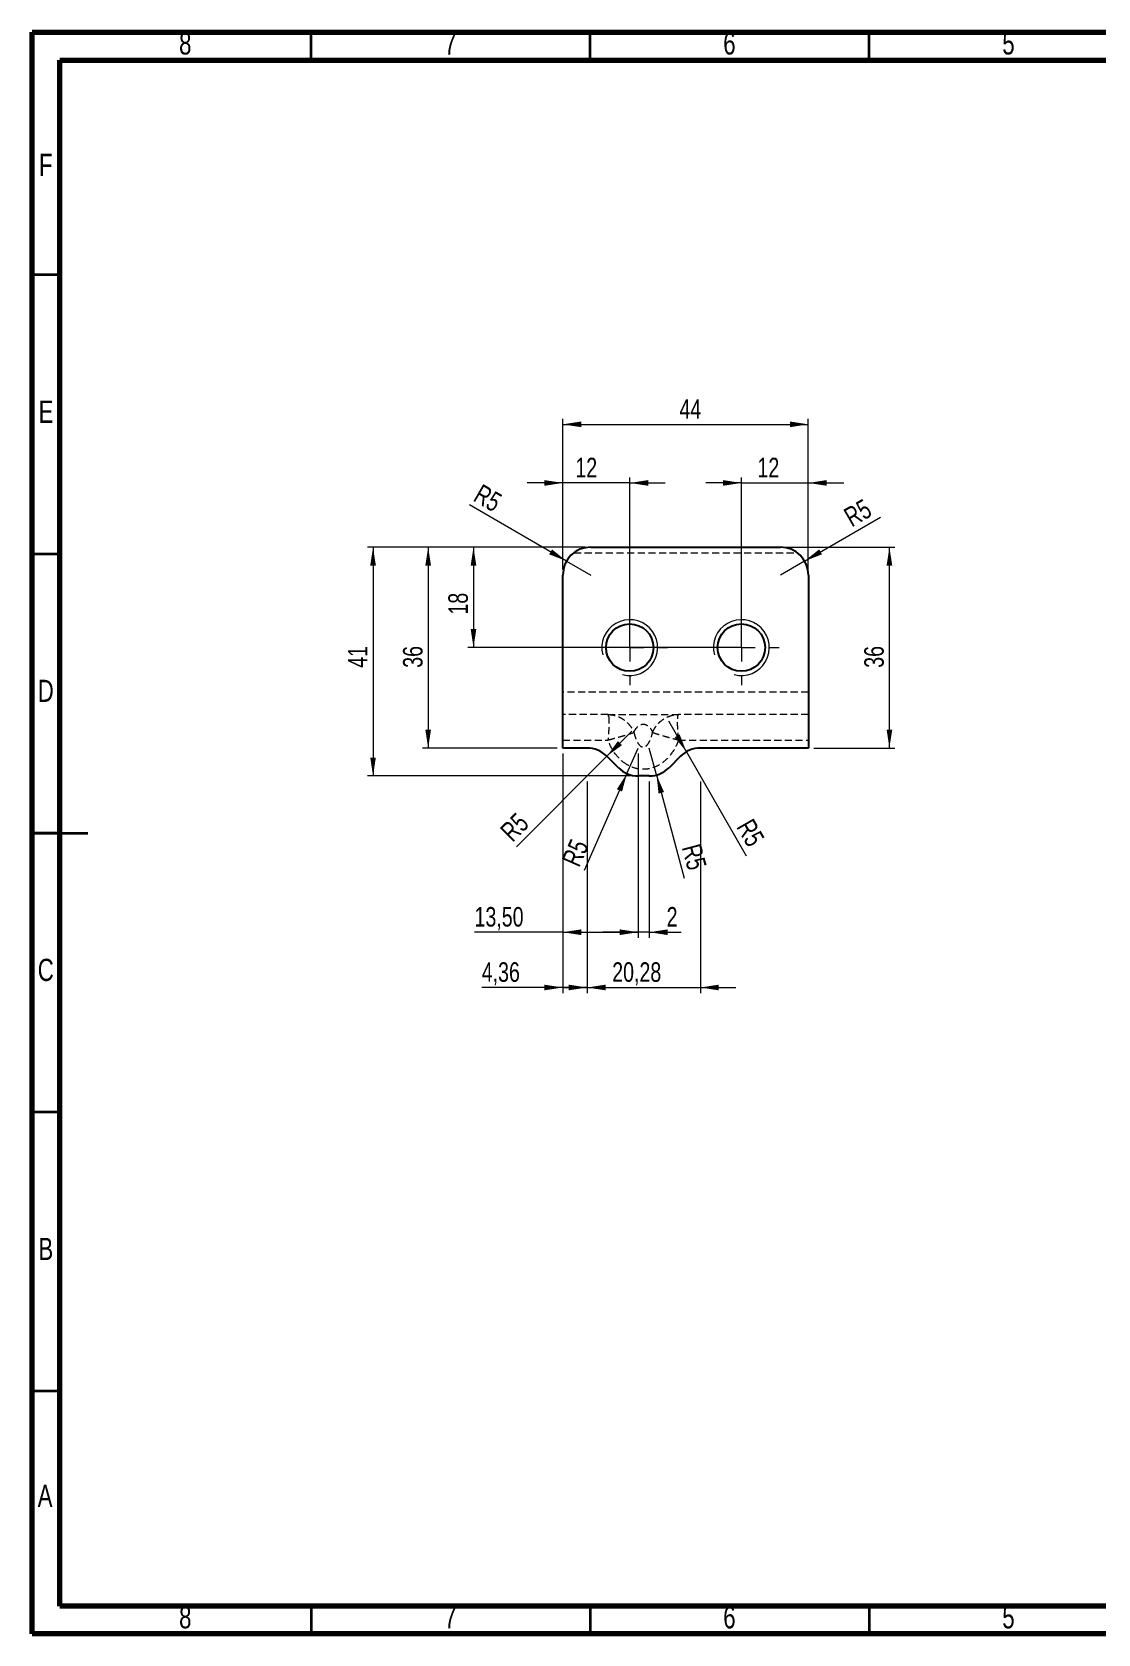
# Model space of a CAD drawing. Header units: millimetres. Extents: x 15 to 415, y 5 to 292.
# Drawn here: x 15 to 206, y 5 to 292 of the extents above; entities that cross this region are included whole.
import ezdxf

# ---------------------------------------------------------------- set-up
doc = ezdxf.new("R2010")
doc.units = ezdxf.units.MM
doc.linetypes.add('HIDDEN', pattern=[1.905, 1.27, -0.635])
doc.styles.add('SLDTEXTSTYLE0', font='TXT', dxfattribs={"width": 0.75})
doc.dimstyles.new('SLDDIMSTYLE0', dxfattribs={"dimtxt": 3.5, "dimasz": 3.302, "dimexe": 0, "dimexo": 0.0625, "dimgap": 0.875, "dimtad": 1, "dimrnd": 1e-09, "dimzin": 12, "dimdsep": 46, "dimtxsty": 'SLDTEXTSTYLE0', "dimsah": 1, "dimcen": 0, "dimadec": 0, "dimazin": 3, "dimtfac": 1, "dimtofl": 0, "dimtmove": 0, "dimatfit": 3, "dimfxl": 1, "dimfrac": 2, "dimtolj": 1, "dimtzin": 12, "dimarcsym": 0})
doc.dimstyles.new('SLDDIMSTYLE1', dxfattribs={"dimtxt": 3.5, "dimasz": 3.302, "dimexe": 0, "dimexo": 0.0625, "dimgap": 0.875, "dimtad": 1, "dimrnd": 1e-09, "dimzin": 12, "dimdsep": 46, "dimtxsty": 'SLDTEXTSTYLE0', "dimsah": 1, "dimcen": 0.09, "dimadec": 0, "dimazin": 3, "dimtfac": 1, "dimtofl": 0, "dimtmove": 0, "dimatfit": 3, "dimfxl": 1, "dimfrac": 2, "dimtolj": 1, "dimtzin": 12, "dimarcsym": 0})
doc.dimstyles.new('SLDDIMSTYLE2', dxfattribs={"dimtxt": 3.5, "dimasz": 3.302, "dimexe": 0, "dimexo": 0.0625, "dimgap": 0.875, "dimtad": 1, "dimrnd": 1e-09, "dimzin": 12, "dimdsep": 46, "dimtxsty": 'SLDTEXTSTYLE0', "dimsah": 1, "dimcen": 0.09, "dimadec": 0, "dimazin": 3, "dimtfac": 1, "dimtmove": 0, "dimatfit": 0, "dimfxl": 1, "dimfrac": 2, "dimtolj": 1, "dimtzin": 12, "dimarcsym": 0})
doc.dimstyles.new('SLDDIMSTYLE3', dxfattribs={"dimtxt": 3.5, "dimasz": 3.302, "dimexe": 0, "dimexo": 0.0625, "dimgap": 0.875, "dimtad": 1, "dimrnd": 1e-09, "dimzin": 12, "dimdsep": 46, "dimtxsty": 'SLDTEXTSTYLE0', "dimsah": 1, "dimcen": 0, "dimadec": 0, "dimazin": 3, "dimtfac": 1, "dimtofl": 0, "dimtmove": 1, "dimatfit": 3, "dimfxl": 1, "dimfrac": 2, "dimtolj": 1, "dimtzin": 12, "dimarcsym": 0})

# ---------------------------------------------------------------- blocks, each defined once
blk = doc.blocks.new('_D')
at = {"color": 7, "linetype": 'Continuous', "lineweight": 18}
for q in [(167.06, 205.11), (149.1, 194.74)]:
    blk.add_line((153.43, 197.24), q, dxfattribs=at)
blk.add_solid([(153.43, 197.24), (156.55, 198.45), (156.04, 199.33)], dxfattribs=at)
at = {"color": 7, "linetype": 'Continuous', "lineweight": 18, "insert": (160.13, 206.28), "char_height": 3.5, "attachment_point": 1, "rotation": 30, "style": 'SLDTEXTSTYLE0'}
blk.add_mtext('R5', dxfattribs=at)
blk = doc.blocks.new('_D_1')
at = {"color": 7, "linetype": 'Continuous', "lineweight": 18}
for q in [(93.36, 207.29), (115.1, 194.74)]:
    blk.add_line((110.77, 197.24), q, dxfattribs=at)
blk.add_solid([(110.77, 197.24), (108.17, 199.33), (107.66, 198.45)], dxfattribs=at)
at = {"color": 7, "linetype": 'Continuous', "lineweight": 18, "insert": (95.61, 211.18), "char_height": 3.5, "attachment_point": 1, "rotation": 330, "style": 'SLDTEXTSTYLE0'}
blk.add_mtext('R5', dxfattribs=at)
blk = doc.blocks.new('_D_2')
at = {"color": 7, "linetype": 'Continuous', "lineweight": 18}
for p, q in [((110.1, 195.74), (110.1, 222.74)), ((110.1, 221.74), (154.1, 221.74)), ((154.1, 195.74), (154.1, 222.74))]:
    blk.add_line(p, q, dxfattribs=at)
for points in [[(110.1, 221.74), (113.41, 221.23), (113.41, 222.25)], [(154.1, 221.74), (150.8, 222.25), (150.8, 221.23)]]:
    blk.add_solid(points, dxfattribs=at)
at = {"color": 7, "linetype": 'Continuous', "lineweight": 18, "insert": (131.01, 226.25), "char_height": 3.5, "attachment_point": 1, "style": 'SLDTEXTSTYLE0'}
blk.add_mtext('44', dxfattribs=at)
blk = doc.blocks.new('_D_3')
at = {"color": 7, "linetype": 'Continuous', "lineweight": 18}
for p, q in [((114.1, 199.74), (75.1, 199.74)), ((76.1, 199.74), (76.1, 158.74)), ((122.6, 158.74), (75.1, 158.74))]:
    blk.add_line(p, q, dxfattribs=at)
for points in [[(76.1, 199.74), (75.6, 196.44), (76.61, 196.44)], [(76.1, 158.74), (76.61, 162.04), (75.6, 162.04)]]:
    blk.add_solid(points, dxfattribs=at)
at = {"color": 7, "linetype": 'Continuous', "lineweight": 18, "insert": (71.59, 178.12), "char_height": 3.5, "attachment_point": 1, "rotation": 90, "style": 'SLDTEXTSTYLE0'}
blk.add_mtext('41', dxfattribs=at)
blk = doc.blocks.new('_D_4')
at = {"color": 7, "linetype": 'Continuous', "lineweight": 18}
for p, q in [((114.1, 199.74), (93.1, 199.74)), ((94.1, 199.74), (94.1, 181.74)), ((141.1, 181.74), (93.1, 181.74))]:
    blk.add_line(p, q, dxfattribs=at)
for points in [[(94.1, 199.74), (93.6, 196.44), (94.61, 196.44)], [(94.1, 181.74), (94.61, 185.04), (93.6, 185.04)]]:
    blk.add_solid(points, dxfattribs=at)
at = {"color": 7, "linetype": 'Continuous', "lineweight": 18, "insert": (89.59, 187.65), "char_height": 3.5, "attachment_point": 1, "rotation": 90, "style": 'SLDTEXTSTYLE0'}
blk.add_mtext('18', dxfattribs=at)
blk = doc.blocks.new('_D_5')
at = {"color": 7, "linetype": 'Continuous', "lineweight": 18}
for p, q in [((150.1, 199.74), (169.63, 199.74)), ((168.63, 163.74), (168.63, 199.74)), ((155.1, 163.74), (169.63, 163.74))]:
    blk.add_line(p, q, dxfattribs=at)
for points in [[(168.63, 199.74), (168.13, 196.44), (169.14, 196.44)], [(168.63, 163.74), (169.14, 167.04), (168.13, 167.04)]]:
    blk.add_solid(points, dxfattribs=at)
at = {"color": 7, "linetype": 'Continuous', "lineweight": 18, "insert": (164.12, 178.12), "char_height": 3.5, "attachment_point": 1, "rotation": 90, "style": 'SLDTEXTSTYLE0'}
blk.add_mtext('36', dxfattribs=at)
blk = doc.blocks.new('_D_6')
at = {"color": 7, "linetype": 'Continuous', "lineweight": 18}
for p, q in [((114.1, 199.74), (84.98, 199.74)), ((85.98, 199.74), (85.98, 163.74)), ((109.1, 163.74), (84.98, 163.74))]:
    blk.add_line(p, q, dxfattribs=at)
for points in [[(85.98, 199.74), (85.47, 196.44), (86.49, 196.44)], [(85.98, 163.74), (86.49, 167.04), (85.47, 167.04)]]:
    blk.add_solid(points, dxfattribs=at)
at = {"color": 7, "linetype": 'Continuous', "lineweight": 18, "insert": (81.47, 178.12), "char_height": 3.5, "attachment_point": 1, "rotation": 90, "style": 'SLDTEXTSTYLE0'}
blk.add_mtext('36', dxfattribs=at)
blk = doc.blocks.new('_D_7')
at = {"color": 7, "linetype": 'Continuous', "lineweight": 18}
for q in [(122.48, 166.77), (101.82, 146.03)]:
    blk.add_line((118, 162.27), q, dxfattribs=at)
blk.add_solid([(118, 162.27), (120.69, 164.25), (119.97, 164.97)], dxfattribs=at)
at = {"color": 7, "linetype": 'Continuous', "lineweight": 18, "insert": (98.62, 149.22), "char_height": 3.5, "attachment_point": 1, "rotation": 45, "style": 'SLDTEXTSTYLE0'}
blk.add_mtext('R5', dxfattribs=at)
blk = doc.blocks.new('_D_8')
at = {"color": 7, "linetype": 'Continuous', "lineweight": 18}
for q in [(123.6, 163.74), (113.93, 141.8)]:
    blk.add_line((121.59, 159.16), q, dxfattribs=at)
blk.add_solid([(121.59, 159.16), (119.79, 156.35), (120.72, 155.94)], dxfattribs=at)
at = {"color": 7, "linetype": 'Continuous', "lineweight": 18, "insert": (109.82, 143.62), "char_height": 3.5, "attachment_point": 1, "rotation": 66.1885, "style": 'SLDTEXTSTYLE0'}
blk.add_mtext('R5', dxfattribs=at)
blk = doc.blocks.new('_D_9')
at = {"color": 7, "linetype": 'Continuous', "lineweight": 18}
for q in [(125.6, 163.74), (131.84, 140.45)]:
    blk.add_line((126.9, 158.91), q, dxfattribs=at)
blk.add_solid([(126.9, 158.91), (127.26, 155.59), (128.24, 155.85)], dxfattribs=at)
at = {"color": 7, "linetype": 'Continuous', "lineweight": 18, "insert": (134.78, 146.85), "char_height": 3.5, "attachment_point": 1, "rotation": 285, "style": 'SLDTEXTSTYLE0'}
blk.add_mtext('R5', dxfattribs=at)
blk = doc.blocks.new('_D_10')
at = {"color": 7, "linetype": 'Continuous', "lineweight": 18}
for q in [(129.09, 168.58), (142.95, 144.42)]:
    blk.add_line((132.25, 163.07), q, dxfattribs=at)
blk.add_solid([(132.25, 163.07), (131.04, 166.19), (130.16, 165.68)], dxfattribs=at)
at = {"color": 7, "linetype": 'Continuous', "lineweight": 18, "insert": (144.15, 151.37), "char_height": 3.5, "attachment_point": 1, "rotation": 300, "style": 'SLDTEXTSTYLE0'}
blk.add_mtext('R5', dxfattribs=at)
blk = doc.blocks.new('_D_11')
at = {"color": 7, "linetype": 'Continuous', "lineweight": 18}
for p, q in [((110.1, 211.24), (103.75, 211.24)), ((110.1, 195.74), (110.1, 212.24)), ((122.1, 211.24), (110.1, 211.24)), ((122.1, 182.74), (122.1, 212.24)), ((122.1, 211.24), (128.45, 211.24))]:
    blk.add_line(p, q, dxfattribs=at)
for points in [[(110.1, 211.24), (106.8, 211.75), (106.8, 210.73)], [(122.1, 211.24), (125.41, 210.73), (125.41, 211.75)]]:
    blk.add_solid(points, dxfattribs=at)
at = {"color": 7, "linetype": 'Continuous', "lineweight": 18, "insert": (112.36, 215.75), "char_height": 3.5, "attachment_point": 1, "style": 'SLDTEXTSTYLE0'}
blk.add_mtext('12', dxfattribs=at)
blk = doc.blocks.new('_D_12')
at = {"color": 7, "linetype": 'Continuous', "lineweight": 18}
for p, q in [((142.1, 211.24), (135.75, 211.24)), ((142.1, 182.74), (142.1, 212.24)), ((142.1, 211.24), (154.1, 211.24)), ((154.1, 195.74), (154.1, 212.24)), ((154.1, 211.24), (160.45, 211.24))]:
    blk.add_line(p, q, dxfattribs=at)
for points in [[(142.1, 211.24), (138.8, 211.75), (138.8, 210.73)], [(154.1, 211.24), (157.41, 210.73), (157.41, 211.75)]]:
    blk.add_solid(points, dxfattribs=at)
at = {"color": 7, "linetype": 'Continuous', "lineweight": 18, "insert": (144.99, 215.75), "char_height": 3.5, "attachment_point": 1, "style": 'SLDTEXTSTYLE0'}
blk.add_mtext('12', dxfattribs=at)
blk = doc.blocks.new('_D_13')
at = {"color": 7, "linetype": 'Continuous', "lineweight": 18}
for p, q in [((110.1, 162.74), (110.1, 119.83)), ((114.46, 157.74), (114.46, 119.83)), ((110.1, 120.83), (95.58, 120.83)), ((110.1, 120.83), (114.46, 120.83)), ((114.46, 120.83), (120.81, 120.83))]:
    blk.add_line(p, q, dxfattribs=at)
for points in [[(110.1, 120.83), (106.8, 121.34), (106.8, 120.33)], [(114.46, 120.83), (117.76, 120.33), (117.76, 121.34)]]:
    blk.add_solid(points, dxfattribs=at)
at = {"color": 7, "linetype": 'Continuous', "lineweight": 18, "insert": (95.58, 125.35), "char_height": 3.5, "attachment_point": 1, "style": 'SLDTEXTSTYLE0'}
blk.add_mtext('4,36', dxfattribs=at)
blk = doc.blocks.new('_D_14')
at = {"color": 7, "linetype": 'Continuous', "lineweight": 18}
for p, q in [((114.46, 157.74), (114.46, 119.83)), ((134.75, 157.74), (134.75, 119.83)), ((114.46, 120.83), (108.11, 120.83)), ((114.46, 120.83), (134.75, 120.83)), ((134.75, 120.83), (141.1, 120.83))]:
    blk.add_line(p, q, dxfattribs=at)
for points in [[(114.46, 120.83), (111.16, 121.34), (111.16, 120.33)], [(134.75, 120.83), (138.05, 120.33), (138.05, 121.34)]]:
    blk.add_solid(points, dxfattribs=at)
at = {"color": 7, "linetype": 'Continuous', "lineweight": 18, "insert": (118.96, 125.35), "char_height": 3.5, "attachment_point": 1, "style": 'SLDTEXTSTYLE0'}
blk.add_mtext('20,28', dxfattribs=at)
blk = doc.blocks.new('_D_15')
at = {"color": 7, "linetype": 'Continuous', "lineweight": 18}
for p, q in [((123.6, 157.74), (123.6, 129.74)), ((125.6, 157.74), (125.6, 129.74)), ((123.6, 130.74), (117.25, 130.74)), ((125.6, 130.74), (123.6, 130.74)), ((125.6, 130.74), (131.3, 130.74))]:
    blk.add_line(p, q, dxfattribs=at)
for points in [[(123.6, 130.74), (120.3, 131.25), (120.3, 130.23)], [(125.6, 130.74), (128.91, 130.23), (128.91, 131.25)]]:
    blk.add_solid(points, dxfattribs=at)
at = {"color": 7, "linetype": 'Continuous', "lineweight": 18, "insert": (128.71, 135.25), "char_height": 3.5, "attachment_point": 1, "style": 'SLDTEXTSTYLE0'}
blk.add_mtext('2', dxfattribs=at)
blk = doc.blocks.new('_D_16')
at = {"color": 7, "linetype": 'Continuous', "lineweight": 18}
for p, q in [((110.1, 162.74), (110.1, 129.74)), ((123.6, 162.74), (123.6, 129.74)), ((110.1, 130.74), (94.29, 130.74)), ((110.1, 130.74), (123.6, 130.74))]:
    blk.add_line(p, q, dxfattribs=at)
for points in [[(110.1, 130.74), (113.41, 130.23), (113.41, 131.25)], [(123.6, 130.74), (120.3, 131.25), (120.3, 130.23)]]:
    blk.add_solid(points, dxfattribs=at)
at = {"color": 7, "linetype": 'Continuous', "lineweight": 18, "insert": (94.29, 135.25), "char_height": 3.5, "attachment_point": 1, "style": 'SLDTEXTSTYLE0'}
blk.add_mtext('13,50', dxfattribs=at)
blk = doc.blocks.new('SW_CENTERMARKSYMBOL_0')
at = {"color": 0, "linetype": 'Continuous', "lineweight": 0}
for p, q in [((0, 5), (0, 6.75)), ((-5, 0), (-6.75, 0)), ((0, 0), (-2.5, 0)), ((0, 0), (0, 2.5)), ((0, 0), (0, -2.5)), ((0, 0), (2.5, 0)), ((5, 0), (6.75, 0)), ((0, -5), (0, -6.75))]:
    blk.add_line(p, q, dxfattribs=at)
blk = doc.blocks.new('SW_CENTERMARKSYMBOL_1')
at = {"color": 0, "linetype": 'Continuous', "lineweight": 0}
for p, q in [((0, 5), (0, 6.75)), ((-5, 0), (-6.75, 0)), ((0, 0), (-2.5, 0)), ((0, 0), (0, 2.5)), ((0, 0), (0, -2.5)), ((0, 0), (2.5, 0)), ((5, 0), (6.75, 0)), ((0, -5), (0, -6.75))]:
    blk.add_line(p, q, dxfattribs=at)

msp = doc.modelspace()

# ---------------------------------------------------------------- linework, layer by layer
at = {"color": 7, "linetype": 'Continuous', "lineweight": 70}
for p, q in [((15, 5), (15, 292)), ((15, 292), (415, 292)), ((20, 10), (20, 287)), ((20, 287), (410, 287)), ((410, 10), (20, 10)), ((415, 5), (15, 5))]:
    msp.add_line(p, q, dxfattribs=at)
at = {"color": 7, "linetype": 'Continuous', "lineweight": 35}
for p, q in [((65, 287), (65, 292)), ((115, 287), (115, 292)), ((165, 287), (165, 292)), ((20, 248.5), (15, 248.5)), ((20, 198.5), (15, 198.5)), ((15, 148.5), (25, 148.5)), ((20, 148.5), (15, 148.5)), ((20, 98.5), (15, 98.5)), ((20, 48.5), (15, 48.5)), ((65, 10), (65, 5)), ((115, 10), (115, 5)), ((165, 10), (165, 5))]:
    msp.add_line(p, q, dxfattribs=at)
at = {"color": 7, "linetype": 'HIDDEN', "lineweight": 18}
for p, q in [((112.10467, 198.73841), (152.10467, 198.73841)), ((154.10467, 173.73841), (110.10467, 173.73841)), ((118.1991, 169.73841), (110.10467, 169.73841)), ((118.21635, 169.73841), (118.1991, 169.73841)), ((118.26539, 169.65608), (118.21635, 169.73841)), ((154.10467, 169.73841), (130.85114, 169.73841)), ((110.10467, 165.17526), (118.1991, 165.17526)), ((118.1991, 165.17526), (118.21645, 165.18001)), ((130.83386, 165.18001), (130.85119, 165.17526)), ((130.85119, 165.17526), (154.10467, 165.17526))]:
    msp.add_line(p, q, dxfattribs=at)
at = {"color": 7, "linetype": 'Continuous', "lineweight": 25}
for p, q in [((115.10467, 199.73841), (149.10467, 199.73841)), ((110.10467, 163.73841), (110.10467, 194.73841)), ((154.10467, 194.73841), (154.10467, 163.73841)), ((114.46253, 163.73841), (110.10467, 163.73841)), ((154.10467, 163.73841), (134.74681, 163.73841)), ((120.06914, 160.20288), (117.99807, 162.27394)), ((131.21127, 162.27394), (129.1402, 160.20288)), ((125.60467, 158.73841), (123.60467, 158.73841))]:
    msp.add_line(p, q, dxfattribs=at)
for centre in [(122.10467, 181.73841), (142.10467, 181.73841)]:
    msp.add_circle(centre, 4.25, dxfattribs=at)
for centre, start, end in [((115.10467, 194.73841), 90, 180), ((149.10467, 194.73841), 0, 90), ((114.46253, 158.73841), 45, 90), ((134.74681, 158.73841), 90, 135), ((123.60467, 163.73841), 225, 270), ((125.60467, 163.73841), 270, 315)]:
    msp.add_arc(centre, 5, start, end, dxfattribs=at)
at = {"color": 7, "linetype": 'Continuous', "lineweight": 18}
for centre in [(122.10467, 181.73841), (142.10467, 181.73841)]:
    msp.add_arc(centre, 5, 255, 195, dxfattribs=at)
at = {"color": 7, "linetype": 'HIDDEN', "lineweight": 18}
for points, knots in [([(118.1991, 169.73841), (118.40954, 169.73841), (118.67211, 169.73841), (119.31652, 169.73841), (119.69826, 169.73841), (120.60223, 169.73841), (121.12587, 169.73841), (122.01904, 169.73841), (122.33468, 169.73841), (122.99578, 169.73841), (123.34115, 169.73841), (124.04762, 169.73841), (124.40869, 169.73841), (125.12622, 169.73841), (125.48225, 169.73841), (126.51635, 169.73841), (127.15729, 169.73841), (128.2838, 169.73841), (128.77266, 169.73841), (129.61468, 169.73841), (129.96823, 169.73841), (130.26391, 169.73841)], [0, 0, 0, 0, 0.125, 0.125, 0.25, 0.25, 0.375, 0.375, 0.4375, 0.4375, 0.5, 0.5, 0.5625, 0.5625, 0.625, 0.625, 0.75, 0.75, 0.875, 0.875, 1, 1, 1, 1]), ([(118.32602, 169.37657), (118.32948, 169.34826), (118.33638, 169.2918), (118.34524, 169.19626), (118.35297, 169.0935), (118.35947, 168.98308), (118.36477, 168.86559), (118.36886, 168.74137), (118.37174, 168.61083), (118.37341, 168.47437), (118.37387, 168.3324), (118.37312, 168.18535), (118.37116, 168.03362), (118.36799, 167.87762), (118.35726, 167.4872), (118.32465, 166.78612), (118.27034, 166.01261), (118.22508, 165.47166), (118.20908, 165.28894), (118.20027, 165.18839)], [0, 0, 0, 0, 0.0387385485, 0.0772744411, 0.1156090176, 0.1537436388, 0.1916796874, 0.2294185675, 0.2669617056, 0.3043105505, 0.341466574, 0.3784312706, 0.4152061583, 0.4517927788, 0.4881926977, 0.6820422334, 0.8918815117, 0.9405064547, 1, 1, 1, 1]), ([(118.2164, 169.73841), (118.29321, 169.73701), (118.44586, 169.73421), (118.67369, 169.71621), (118.89865, 169.68807), (119.12083, 169.64938), (119.34038, 169.60064), (119.55738, 169.5419), (119.94386, 169.41818), (120.48516, 169.18294), (121.12662, 168.77812), (121.69331, 168.29436), (122.17089, 167.75472), (122.50114, 167.2627), (122.69229, 166.90735), (122.79056, 166.70326), (122.83564, 166.60022), (122.8581, 166.5489)], [0, 0, 0, 0, 0.03954872, 0.078588735, 0.117220769, 0.155571261, 0.193745972, 0.231835595, 0.269921484, 0.399816821, 0.529032215, 0.650256912, 0.771874314, 0.887559942, 0.944178207, 0.972199151, 1, 1, 1, 1]), ([(118.32604, 169.37642), (118.30776, 169.49319), (118.28754, 169.62233), (118.26733, 169.65313), (118.26539, 169.65608)], [0, 0, 0, 0, 0.904301057, 1, 1, 1, 1]), ([(118.63767, 169.70914), (118.57848, 169.71248), (118.47297, 169.71842), (118.32887, 169.67366), (118.2656, 169.65401)], [0, 0, 0, 0, 0.560890114, 1, 1, 1, 1]), ([(126.1922, 166.54891), (126.22363, 166.62028), (126.28618, 166.76235), (126.39054, 166.96936), (126.50211, 167.17031), (126.62155, 167.36497), (126.74856, 167.55361), (126.98311, 167.87196), (127.35707, 168.29435), (127.92391, 168.7782), (128.56541, 169.18309), (129.15819, 169.44064), (129.65415, 169.59031), (130.03961, 169.6732), (130.43423, 169.72711), (130.69974, 169.73462), (130.83389, 169.73841)], [0, 0, 0, 0, 0.03870475, 0.077037745, 0.115065328, 0.152875299, 0.190554924, 0.228183926, 0.349771976, 0.471070343, 0.600359065, 0.73012555, 0.796622286, 0.863406619, 0.930988438, 1, 1, 1, 1]), ([(130.78794, 169.65099), (130.71639, 169.67199), (130.56214, 169.71726), (130.44823, 169.71006), (130.38715, 169.7062)], [0, 0, 0, 0, 0.463830845, 1, 1, 1, 1]), ([(130.85028, 165.18558), (130.84418, 165.25501), (130.8327, 165.38559), (130.81697, 165.57023), (130.77695, 166.05253), (130.72359, 166.82395), (130.68065, 167.78908), (130.67225, 168.52363), (130.69109, 169.05914), (130.71821, 169.35102), (130.74559, 169.51589), (130.76636, 169.60594), (130.79096, 169.67799), (130.81932, 169.72842), (130.84033, 169.73501), (130.85119, 169.73841)], [0, 0, 0, 0, 0.03080853, 0.057942473, 0.081401678, 0.243227381, 0.395382279, 0.537993553, 0.646822665, 0.760107086, 0.800720451, 0.845014872, 0.892992144, 0.944653554, 1, 1, 1, 1]), ([(130.84994, 169.73841), (130.8489, 169.73841), (130.84787, 169.73841), (130.84684, 169.73841), (130.84229, 169.73841), (130.83782, 169.73841), (130.83389, 169.73841)], [0.00010365015038, 0.00010365015038, 0.00010365015038, 0.00010365015038, 0.00010677391635, 0.00010677391635, 0.00010677391635, 0.00012075292766, 0.00012075292766, 0.00012075292766, 0.00012075292766]), ([(118.21645, 165.18002), (118.28499, 165.19883), (118.41943, 165.23573), (118.61715, 165.28998), (118.80662, 165.3418), (119.05461, 165.40912), (119.36752, 165.49321), (119.84932, 165.62363), (120.43473, 165.78421), (121.06336, 165.96323), (121.63947, 166.13579), (122.05268, 166.26762), (122.34818, 166.36695), (122.54171, 166.43447), (122.71355, 166.49608), (122.81014, 166.53137), (122.85805, 166.54888)], [0, 0, 0, 0, 0.035270402, 0.069188072, 0.101751486, 0.132959973, 0.197433326, 0.264603171, 0.388055779, 0.51787719, 0.634186671, 0.76184405, 0.822799039, 0.882813346, 0.941882064, 1, 1, 1, 1]), ([(122.85805, 166.54888), (122.88335, 166.6089), (122.93238, 166.72525), (123.01647, 166.89263), (123.10466, 167.04781), (123.19701, 167.19072), (123.29263, 167.32139), (123.39085, 167.43981), (123.52574, 167.58246), (123.70392, 167.7364), (123.95109, 167.88783), (124.22148, 167.98932), (124.52533, 168.02779), (124.82917, 167.98923), (125.09953, 167.88767), (125.3467, 167.73616), (125.58255, 167.53234), (125.80858, 167.26507), (126.02347, 166.93087), (126.13306, 166.68284), (126.19225, 166.54889)], [0, 0, 0, 0, 0.051454035, 0.099743543, 0.144887062, 0.186907293, 0.225832405, 0.26169786, 0.294549028, 0.358527345, 0.411175896, 0.459035672, 0.50006594, 0.541097508, 0.588972479, 0.641630498, 0.705628423, 0.786909622, 0.884911619, 1, 1, 1, 1]), ([(122.85805, 166.54888), (122.93331, 166.21391), (123.02268, 165.88992), (123.23387, 165.28205), (123.35574, 164.99799), (123.63589, 164.50202), (123.79504, 164.28979), (124.14425, 163.99195), (124.33446, 163.90865), (124.71657, 163.90885), (124.90688, 163.99248), (125.25572, 164.29034), (125.41442, 164.502), (125.69471, 164.9983), (125.8166, 165.28249), (126.02765, 165.89008), (126.11699, 166.21394), (126.19225, 166.54888)], [0, 0, 0, 0, 0.125, 0.125, 0.25, 0.25, 0.375, 0.375, 0.5, 0.5, 0.625, 0.625, 0.75, 0.75, 0.875, 0.875, 1, 1, 1, 1]), ([(126.19225, 166.54888), (126.22105, 166.53823), (126.27738, 166.51738), (126.36897, 166.48404), (126.4621, 166.45064), (126.55628, 166.41744), (126.65026, 166.38485), (126.74304, 166.3532), (126.83363, 166.32276), (127.04984, 166.2511), (127.41273, 166.13518), (127.98846, 165.96281), (128.61687, 165.78386), (129.20194, 165.62338), (129.68352, 165.49301), (130.05868, 165.39223), (130.44116, 165.28789), (130.69944, 165.21694), (130.83386, 165.18001)], [0, 0, 0, 0, 0.035558932, 0.069566785, 0.101980255, 0.13275821, 0.161861655, 0.189253752, 0.214899856, 0.238767568, 0.366214477, 0.482480352, 0.612203412, 0.735595472, 0.802716915, 0.867153954, 0.930867254, 1, 1, 1, 1]), ([(121.62935, 160.74964), (121.19521, 161.00823), (120.80132, 161.31271), (120.09171, 161.97963), (119.77551, 162.3423), (118.93221, 163.4848), (118.50936, 164.31675), (118.1991, 165.17526)], [0, 0, 0, 0, 0.25, 0.25, 0.5, 0.5, 1, 1, 1, 1]), ([(118.21674, 165.18037), (118.21342, 165.18297), (118.20977, 165.18528), (118.20584, 165.18681), (118.20404, 165.18751), (118.20217, 165.18806), (118.20027, 165.18839)], [0, 0, 0, 0, 0.00001269413428, 0.00001269413428, 0.00001269413428, 0.00001843815996, 0.00001843815996, 0.00001843815996, 0.00001843815996]), ([(130.85119, 165.17526), (130.53886, 164.31097), (130.11232, 163.47362), (129.26108, 162.32552), (128.94185, 161.96136), (128.22404, 161.29195), (127.82517, 160.98682), (127.38677, 160.72938)], [0, 0, 0, 0, 0.5, 0.5, 0.75, 0.75, 1, 1, 1, 1]), ([(127.38677, 160.72938), (126.96461, 160.48149), (126.50489, 160.27805), (125.53179, 159.99953), (125.01859, 159.92571), (123.99175, 159.92955), (123.47961, 160.00712), (122.50892, 160.29233), (122.05019, 160.49898), (121.62935, 160.74964)], [0, 0, 0, 0, 0.25, 0.25, 0.5, 0.5, 0.75, 0.75, 1, 1, 1, 1])]:
    msp.add_open_spline(points, degree=3, knots=knots, dxfattribs=at)
for points in [[(130.26391, 169.73841), (130.49328, 169.73841), (130.68796, 169.73841), (130.8512, 169.73841)], [(130.85031, 165.18558), (130.84463, 165.18379), (130.83897, 165.18198), (130.8333, 165.18016)]]:
    msp.add_open_spline(points, degree=3, dxfattribs=at)

# ---------------------------------------------------------------- block references
at = {"color": 7, "linetype": 'Continuous', "lineweight": 0}
for name, p in [('SW_CENTERMARKSYMBOL_0', (122.10467, 181.73841)), ('SW_CENTERMARKSYMBOL_1', (142.10467, 181.73841))]:
    msp.add_blockref(name, p, dxfattribs=at)

# ---------------------------------------------------------------- texts
at = {"color": 7, "linetype": 'Continuous', "lineweight": 0, "char_height": 3.96875, "attachment_point": 2, "style": 'SLDTEXTSTYLE0'}
for s, insert in [('8', (42.46004, 291.97306)), ('7', (89.96004, 291.97306)), ('6', (139.96004, 291.97306)), ('5', (189.96004, 291.97306)), ('F', (17.45774, 270.22306)), ('E', (17.50781, 225.97306)), ('D', (17.45269, 175.97306)), ('C', (17.45866, 125.97306)), ('B', (17.4706, 75.97306)), ('A', (17.33969, 31.72306)), ('8', (42.46004, 9.97306)), ('7', (89.96004, 9.97306)), ('6', (139.96004, 9.97306)), ('5', (189.96004, 9.97306))]:
    msp.add_mtext(s, dxfattribs=dict(at, insert=insert))

# ---------------------------------------------------------------- dimensions: what is measured, and where the dimension line sits
at = {"color": 7, "linetype": 'Continuous', "lineweight": 18}
for base, p1, p2, dimstyle, picture, middle in [((154.10467, 221.73841), (110.10467, 194.73841), (154.10467, 194.73841), 'SLDDIMSTYLE1', '_D_2', (133.59481, 221.73841)), ((110.10467, 211.24149), (122.10467, 181.73841), (110.10467, 194.73841), 'SLDDIMSTYLE2', '_D_11', (114.94772, 211.24149)), ((154.10467, 211.24149), (142.10467, 181.73841), (154.10467, 194.73841), 'SLDDIMSTYLE2', '_D_12', (147.57599, 211.24149)), ((123.60467, 130.73841), (110.10467, 163.73841), (123.60467, 163.73841), 'SLDDIMSTYLE1', '_D_16', (100.10464, 130.73841)), ((114.46253, 120.83365), (110.10467, 163.73841), (114.46253, 158.73841), 'SLDDIMSTYLE2', '_D_13', (100.10464, 120.83365)), ((134.74681, 120.83365), (114.46253, 158.73841), (134.74681, 158.73841), 'SLDDIMSTYLE2', '_D_14', (124.77508, 120.83365)), ((123.60467, 130.73841), (125.60467, 158.73841), (123.60467, 158.73841), 'SLDDIMSTYLE2', '_D_15', (130.00259, 130.73841))]:
    dim = msp.add_linear_dim(base=base, p1=p1, p2=p2, dimstyle=dimstyle, dxfattribs=at)
    dim.commit()
    dim.dimension.update_dxf_attribs({"geometry": picture, "text_midpoint": middle, "dimtype": 160})
for center, mpoint, dimstyle, picture, middle in [((115.10467, 194.73841), (110.77454, 197.23841), 'SLDDIMSTYLE0', '_D_1', (95.56057, 206.02222)), ((149.10467, 194.73841), (153.4348, 197.23841), 'SLDDIMSTYLE0', '_D', (164.89429, 203.85455)), ((114.46253, 158.73841), (117.99807, 162.27394), 'SLDDIMSTYLE3', '_D_7', (103.5283, 147.80418)), ((134.74681, 158.73841), (132.24681, 163.06854), 'SLDDIMSTYLE3', '_D_10', (141.77583, 146.5638)), ((123.60467, 163.73841), (121.58602, 159.16402), 'SLDDIMSTYLE0', '_D_8', (114.94773, 144.12117)), ((125.60467, 163.73841), (126.89877, 158.90878), 'SLDDIMSTYLE0', '_D_9', (131.18844, 142.89956))]:
    dim = msp.add_radius_dim(center=center, mpoint=mpoint, dimstyle=dimstyle, dxfattribs=at)
    dim.commit()
    dim.dimension.update_dxf_attribs({"geometry": picture, "text_midpoint": middle, "dimtype": 164})
for base, p1, p2, dimstyle, picture, middle in [((76.10464, 158.73841), (115.10467, 199.73841), (123.60467, 158.73841), 'SLDDIMSTYLE1', '_D_3', (76.10464, 180.70932)), ((85.97879, 163.73841), (115.10467, 199.73841), (110.10467, 163.73841), 'SLDDIMSTYLE1', '_D_6', (85.97879, 180.70932)), ((94.10464, 181.73841), (115.10467, 199.73841), (142.10467, 181.73841), 'SLDDIMSTYLE2', '_D_4', (94.10464, 190.23576)), ((168.63471, 199.73841), (154.10467, 163.73841), (149.10467, 199.73841), 'SLDDIMSTYLE1', '_D_5', (168.63471, 180.70932))]:
    dim = msp.add_linear_dim(base=base, p1=p1, p2=p2, angle=90, dimstyle=dimstyle, dxfattribs=at)
    dim.commit()
    dim.dimension.update_dxf_attribs({"geometry": picture, "text_midpoint": middle, "dimtype": 160})

doc.saveas('drawing.dxf')
